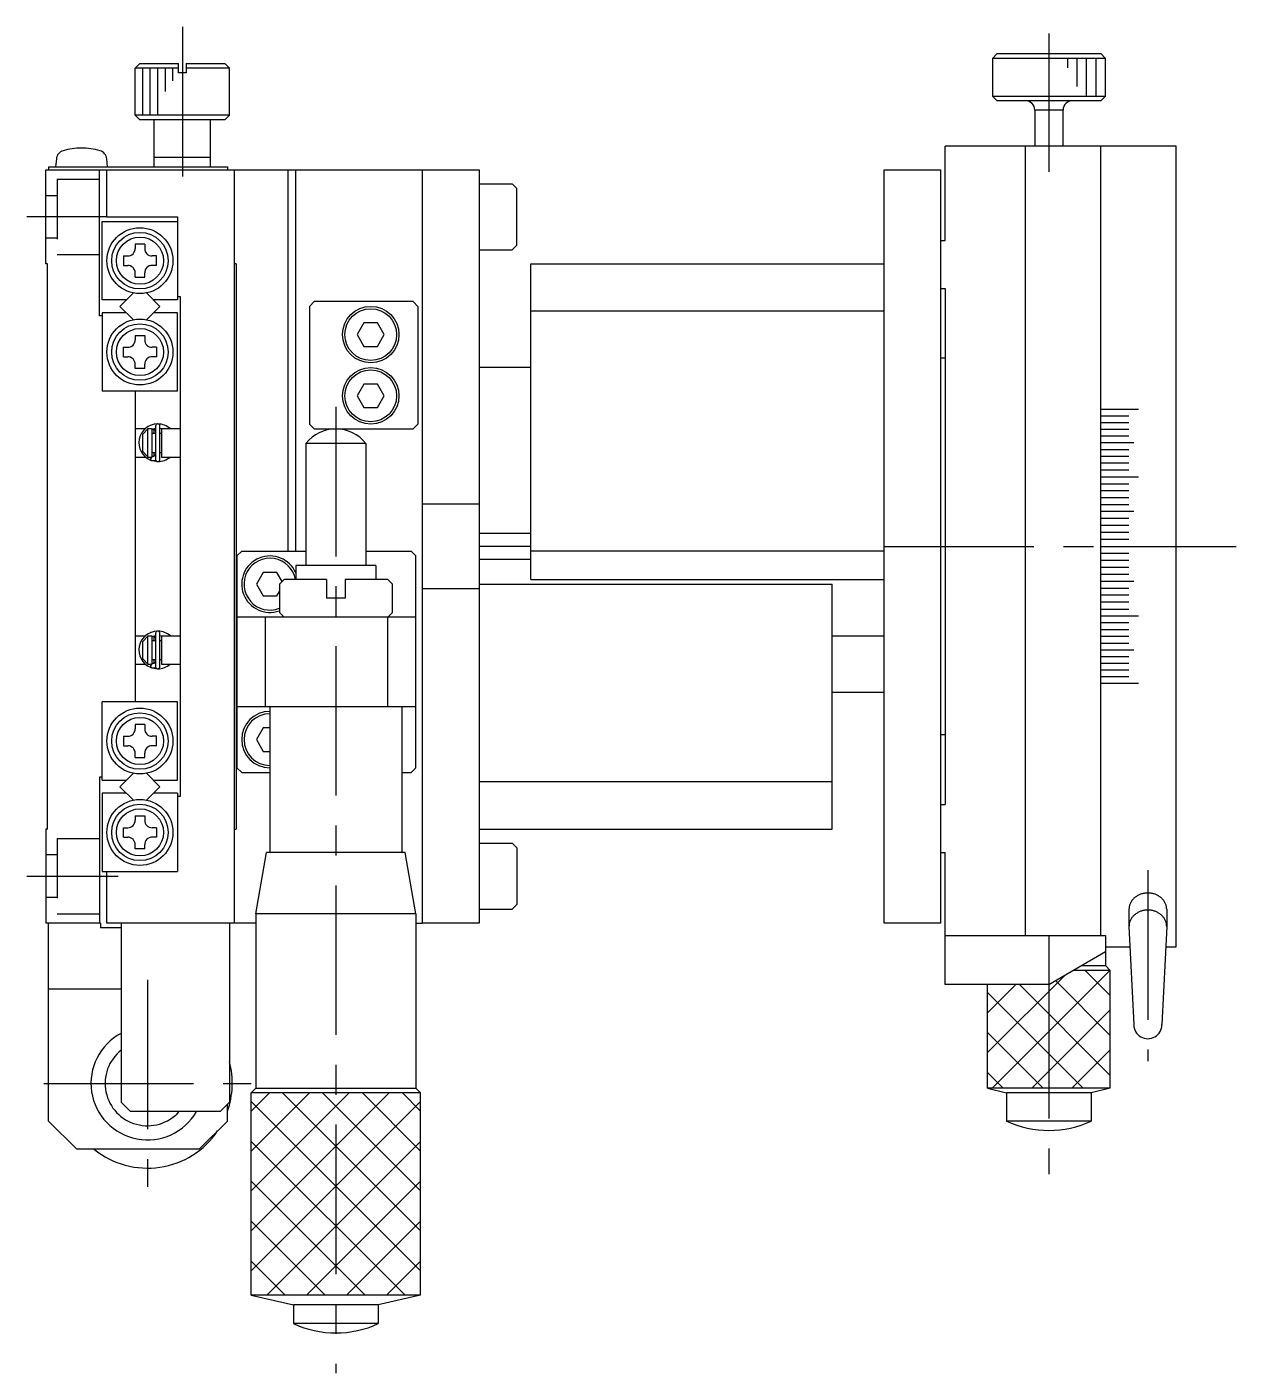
# Model space of a CAD drawing. Extents: x -2 to 455, y -8 to 403.
# Drawn here: x -2 to 126.4, y 130.1 to 273.1 of the extents above; entities that cross this region are included whole.
import ezdxf

# ---------------------------------------------------------------- set-up
doc = ezdxf.new("R2010")
doc.units = 0
doc.header["$LTSCALE"] = 0.5
doc.linetypes.add('CENTER', pattern=[50.8, 31.75, -6.35, 6.35, -6.35])
doc.linetypes.add('DASHED', pattern=[19.05, 12.7, -6.35])
for name, color, linetype in [('MSM_CENTER', 1, 'CENTER'), ('MSM_CONTINUOUS', 7, 'CONTINUOUS'), ('MSM_DASHED', 4, 'DASHED'), ('MSM_NARROW', 5, 'CONTINUOUS')]:
    doc.layers.add(name, color=color, linetype=linetype)

msp = doc.modelspace()

# ---------------------------------------------------------------- linework, layer by layer
at = {"layer": 'MSM_CENTER'}
for p, q in [((14.499997, 273.071054), (14.499997, 255.8088)), ((106.500006, 272.379941), (106.500006, 257.686667)), ((6.499997, 252.903055), (-2, 252.903054)), ((30.800001, 232.726498), (30.800001, 130.144854)), ((89.014209, 217.903055), (126.368475, 217.903055)), ((116.999995, 183.532595), (116.999995, 163.257078)), ((-2, 182.903054), (7.7, 182.903054)), ((106.500005, 173.043407), (106.500005, 151.278048)), ((10.799998, 171.903053), (10.799998, 149.903053)), ((-0.200002, 160.903053), (21.799998, 160.903053))]:
    msp.add_line(p, q, dxfattribs=at)
at = {"layer": 'MSM_CONTINUOUS'}
for p, q in [((101.000006, 270.233052), (100.500006, 269.733052)), ((101.000006, 270.233052), (112.000006, 270.233052)), ((112.500006, 269.733052), (112.000006, 270.233052)), ((9.5, 268.703053), (10, 269.203052)), ((9.5, 263.703053), (9.5, 268.703053)), ((14.100008, 268.703049), (9.500004, 268.703049)), ((10.000004, 269.203052), (14.100005, 269.203052)), ((14.100005, 268.203053), (14.100005, 269.203049)), ((14.900005, 269.203049), (14.900005, 268.203053)), ((14.900008, 269.203052), (19, 269.203052)), ((19.500003, 268.703049), (14.900008, 268.703049)), ((19, 269.203052), (19.5, 268.703053)), ((19.5, 263.703053), (19.5, 268.703053)), ((112.500006, 269.733052), (100.500006, 269.733052)), ((100.500006, 269.733052), (100.500006, 265.733052)), ((112.500006, 265.733052), (112.500006, 269.733052)), ((14.900005, 268.203053), (14.100005, 268.203053)), ((100.500006, 265.733052), (112.500006, 265.733052)), ((100.500006, 265.733052), (101.000006, 265.233052)), ((112.000006, 265.233052), (101.000006, 265.233052)), ((112.000006, 265.233052), (112.500006, 265.733052)), ((19.5, 263.703053), (9.5, 263.703053)), ((10, 263.203053), (9.5, 263.703053)), ((19, 263.203053), (10, 263.203053)), ((11.499997, 258.203056), (11.499997, 263.203053)), ((17.5, 258.203056), (17.5, 263.203053)), ((19.5, 263.703053), (19, 263.203053)), ((108.000011, 264.233052), (105.000001, 264.233052)), ((105.000006, 264.233052), (105.000006, 260.403052)), ((108.000006, 260.403052), (108.000006, 264.233052)), ((119.999998, 260.403052), (95.499999, 260.403052)), ((95.499999, 250.403055), (95.499999, 260.403052)), ((104.000002, 176.596284), (103.999993, 260.403052)), ((111.999998, 176.596284), (111.999998, 260.403052)), ((119.999998, 175.403054), (119.999998, 260.403058)), ((1.124125, 259.050305), (1.05, 258.203056)), ((6.55, 258.203056), (6.475875, 259.050305)), ((17.5, 259.203056), (11.499997, 259.203056)), ((-0.000002, 257.903056), (46.000005, 257.903056)), ((0, 247.903054), (0, 257.903054)), ((0.3, 258.203056), (0.3, 257.903056)), ((0.3, 258.203056), (19.3, 258.203056)), ((5.7, 242.403054), (5.7, 257.903054)), ((6.499997, 252.903056), (6.499997, 257.903056)), ((19.3, 258.203056), (19.3, 257.903056)), ((20, 257.903056), (20, 177.903054)), ((25.7, 257.903056), (25.7, 217.403053)), ((26.5, 257.903056), (26.5, 217.403053)), ((40.000002, 177.903054), (40.000002, 257.903056)), ((46.000005, 257.90305), (46.000005, 177.903061)), ((89.000006, 257.903056), (94.999999, 257.903056)), ((89.000006, 177.903061), (89.000006, 257.903056)), ((94.999999, 257.903056), (94.999999, 177.903061)), ((46.000002, 256.403056), (49.500002, 256.403056)), ((50.000002, 255.903056), (49.500002, 256.403056)), ((50.000002, 249.903057), (50.000002, 255.903056)), ((6, 244.103054), (6, 252.403054)), ((6, 252.403054), (14, 252.403054)), ((6.499997, 252.903055), (14, 252.903056)), ((14, 252.903056), (14, 244.103054)), ((94.999999, 250.403055), (95.499999, 250.403055)), ((8.25, 248.753054), (8.25, 247.753053)), ((8.25, 248.753054), (8.7, 248.753054)), ((10.5, 250.003053), (9.499999, 250.003053)), ((9.499999, 250.003053), (9.499999, 249.553054)), ((10.5, 250.003053), (10.5, 249.553054)), ((11.749999, 248.753054), (11.3, 248.753054)), ((11.749999, 247.753053), (11.749999, 248.753054)), ((46.000002, 249.403057), (49.500002, 249.403057)), ((50.000002, 249.903057), (49.500002, 249.403057)), ((0.2, 247.903054), (0, 247.903054)), ((0.2, 187.903054), (0.2, 247.903054)), ((8.25, 247.753053), (8.7, 247.753053)), ((11.749999, 247.753053), (11.3, 247.753053)), ((20.2, 247.903056), (20, 247.903056)), ((20.2, 247.903056), (20.2, 187.903054)), ((51.500002, 247.903057), (89.000006, 247.903057)), ((51.500002, 214.403055), (51.500002, 247.903053)), ((9.499999, 246.503054), (9.499999, 246.953054)), ((9.499999, 246.503054), (10.5, 246.503054)), ((10.5, 246.503054), (10.5, 246.953054)), ((7.87868, 243.403054), (9.299498, 244.823872)), ((10.700501, 244.823871), (12.12132, 243.403054)), ((94.999999, 245.289192), (95.499999, 245.289192)), ((95.499999, 245.289192), (95.499999, 190.516917)), ((8.57868, 244.103054), (6, 244.103054)), ((9.299498, 241.982236), (7.87868, 243.403054)), ((12.12132, 243.403054), (10.700501, 241.982236)), ((14, 244.103054), (11.42132, 244.103054)), ((14.299998, 244.403054), (14, 244.403054)), ((14.299998, 191.403054), (14.299998, 244.403054)), ((28.500002, 243.903055), (28.000002, 243.403055)), ((28.000002, 243.403055), (28.000002, 230.903055)), ((39.000002, 243.903055), (28.500002, 243.903055)), ((39.500003, 243.403055), (39.000002, 243.903055)), ((39.500003, 243.403055), (39.500003, 230.903055)), ((6, 242.403054), (5.7, 242.403054)), ((8.57868, 242.703054), (6, 242.703054)), ((6, 242.703054), (6, 234.403054)), ((14, 242.703054), (11.42132, 242.703054)), ((14, 234.403054), (14, 242.703054)), ((33.778314, 241.653054), (33.056625, 240.403054)), ((35.22169, 241.653054), (33.778314, 241.653054)), ((35.943378, 240.403054), (35.22169, 241.653054)), ((89.000006, 242.903057), (51.500002, 242.903057)), ((9.499999, 240.303054), (10.5, 240.303054)), ((9.499999, 240.303054), (9.499999, 239.853054)), ((10.5, 240.303054), (10.5, 239.853054)), ((33.056625, 240.403054), (33.778314, 239.153054)), ((35.22169, 239.153054), (35.943378, 240.403054)), ((8.25, 238.053054), (8.25, 239.053055)), ((8.25, 239.053055), (8.7, 239.053055)), ((11.749999, 239.053055), (11.3, 239.053055)), ((11.749999, 239.053055), (11.749999, 238.053054)), ((33.778314, 239.153054), (35.22169, 239.153054)), ((8.25, 238.053054), (8.7, 238.053054)), ((11.749999, 238.053054), (11.3, 238.053054)), ((95.499999, 237.903055), (94.999999, 237.903055)), ((9.499999, 236.803055), (9.499999, 237.253054)), ((10.5, 236.803055), (9.499999, 236.803055)), ((10.5, 236.803055), (10.5, 237.253054)), ((51.500002, 236.903054), (46.000005, 236.903054)), ((14, 234.403054), (6, 234.403054)), ((9.5, 234.403054), (9.5, 201.403054)), ((33.778314, 235.153054), (33.056625, 233.903054)), ((35.22169, 235.153054), (33.778314, 235.153054)), ((35.943378, 233.903054), (35.22169, 235.153054)), ((33.056625, 233.903054), (33.778314, 232.653054)), ((35.22169, 232.653054), (35.943378, 233.903054)), ((33.778314, 232.653054), (35.22169, 232.653054)), ((115.999998, 232.438901), (111.999998, 232.438901)), ((114.999998, 231.739691), (111.999998, 231.739691)), ((10.549577, 230.403054), (9.499998, 230.403054)), ((10.299998, 229.819569), (10.799998, 230.348738)), ((11.299998, 230.403054), (10.799998, 230.403054)), ((10.799998, 230.403054), (10.799998, 227.403054)), ((11.112789, 230.762113), (11.082714, 230.749144)), ((11.106343, 230.75842), (11.103631, 230.758226)), ((11.166016, 230.782796), (11.112489, 230.762708)), ((11.29985, 230.353638), (11.664109, 230.453901)), ((11.299994, 230.353019), (11.300426, 230.353175)), ((11.299998, 227.403054), (11.299998, 230.403054)), ((11.300426, 230.353175), (11.313362, 230.357475)), ((11.313362, 230.357475), (11.326501, 230.361117)), ((11.326501, 230.361117), (11.339812, 230.364091)), ((11.339812, 230.364091), (11.35326, 230.366388)), ((11.35326, 230.366388), (11.36681, 230.368001)), ((11.36681, 230.368001), (11.380426, 230.368927)), ((11.380426, 230.368927), (11.394075, 230.369161)), ((11.394075, 230.369161), (11.407719, 230.368703)), ((11.407719, 230.368703), (11.421323, 230.367554)), ((11.421323, 230.367554), (11.434853, 230.365718)), ((11.434853, 230.365718), (11.448271, 230.363198)), ((11.448271, 230.363198), (11.461545, 230.360004)), ((11.461545, 230.360004), (11.474639, 230.356142)), ((11.474639, 230.356142), (11.48752, 230.351624)), ((11.48752, 230.351624), (11.500154, 230.346464)), ((11.499998, 229.903054), (11.499998, 230.346891)), ((11.500154, 230.346464), (11.51251, 230.340674)), ((11.51251, 230.340674), (11.524557, 230.334272)), ((11.524557, 230.334272), (11.536264, 230.327274)), ((11.536264, 230.327274), (11.547602, 230.319701)), ((11.547602, 230.319701), (11.558544, 230.311571)), ((11.558544, 230.311571), (11.569064, 230.302908)), ((11.569064, 230.302908), (11.579134, 230.293734)), ((11.579134, 230.293734), (11.588733, 230.284073)), ((11.588733, 230.284073), (11.597837, 230.27395)), ((11.597837, 230.27395), (11.606425, 230.263391)), ((11.606425, 230.263391), (11.614478, 230.252424)), ((11.614478, 230.252424), (11.621976, 230.241076)), ((11.621976, 230.241076), (11.628904, 230.229376)), ((11.628904, 230.229376), (11.635245, 230.217352)), ((11.635245, 230.217352), (11.640985, 230.205034)), ((11.640985, 230.205034), (11.646113, 230.192453)), ((11.646113, 230.192453), (11.650616, 230.179639)), ((11.650616, 230.179639), (11.654485, 230.166623)), ((11.654485, 230.166623), (11.657712, 230.153435)), ((11.657712, 230.153435), (11.66029, 230.140109)), ((11.66029, 230.140109), (11.662213, 230.126675)), ((11.662213, 230.126675), (11.663478, 230.113165)), ((11.663478, 230.113165), (11.664082, 230.099612)), ((11.664138, 230.694663), (11.664138, 227.144663)), ((12.114138, 227.144663), (12.114138, 230.694663)), ((12.114188, 230.453579), (12.339211, 230.403421)), ((12.299998, 230.403054), (12.299998, 227.403054)), ((14.299998, 230.403054), (12.299998, 230.403054)), ((28.000002, 230.903055), (28.500002, 230.403055)), ((28.500002, 230.403055), (39.000002, 230.403055)), ((39.000002, 230.403055), (39.500003, 230.903055)), ((114.999998, 231.036267), (111.999998, 231.036267)), ((114.999998, 230.328843), (111.999998, 230.328843)), ((10.299998, 227.986539), (10.299998, 229.819569)), ((11.664138, 229.903054), (11.299998, 229.903054)), ((11.664082, 230.099612), (11.664138, 230.094106)), ((12.299998, 229.903054), (12.114138, 229.903054)), ((33.975001, 228.836031), (27.625001, 228.836031)), ((27.625002, 228.836031), (27.625002, 215.903054)), ((33.975001, 228.836031), (33.975001, 215.903054)), ((114.999998, 229.617633), (111.999998, 229.617633)), ((115.499998, 228.902856), (111.999998, 228.902856)), ((9.499998, 227.403054), (10.58733, 227.403054)), ((10.799998, 227.457371), (10.299998, 227.986539)), ((10.799998, 227.403054), (11.299998, 227.403054)), ((11.103488, 227.081096), (11.182723, 227.326974)), ((11.165077, 227.258531), (11.15845, 227.241835)), ((11.171936, 227.275396), (11.165077, 227.258531)), ((11.17898, 227.292317), (11.171936, 227.275396)), ((11.186163, 227.309183), (11.17898, 227.292317)), ((11.182723, 227.326974), (11.218608, 227.403084)), ((11.193437, 227.325882), (11.186163, 227.309183)), ((11.200753, 227.342302), (11.193437, 227.325882)), ((11.208063, 227.358334), (11.200753, 227.342302)), ((11.215319, 227.373871), (11.208063, 227.358334)), ((11.222472, 227.388811), (11.215319, 227.373871)), ((11.229474, 227.403054), (11.222472, 227.388811)), ((11.285958, 227.491123), (11.264123, 227.500536)), ((11.306949, 227.483891), (11.29997, 227.486315)), ((11.299998, 227.903054), (11.664138, 227.903054)), ((11.320011, 227.479918), (11.306949, 227.483891)), ((11.333258, 227.476611), (11.320011, 227.479918)), ((11.346655, 227.473978), (11.333258, 227.476611)), ((11.360168, 227.472028), (11.346655, 227.473978)), ((11.373761, 227.470765), (11.360168, 227.472028)), ((11.3874, 227.470193), (11.373761, 227.470765)), ((11.401048, 227.470312), (11.3874, 227.470193)), ((11.41467, 227.471123), (11.401048, 227.470312)), ((11.42823, 227.472622), (11.41467, 227.471123)), ((11.441694, 227.474804), (11.42823, 227.472622)), ((11.455026, 227.477664), (11.441694, 227.474804)), ((11.468193, 227.481193), (11.455026, 227.477664)), ((11.481161, 227.48538), (11.468193, 227.481193)), ((11.493898, 227.490213), (11.481161, 227.48538)), ((11.50637, 227.495679), (11.493898, 227.490213)), ((11.499998, 227.492433), (11.499998, 227.903054)), ((11.518548, 227.501763), (11.50637, 227.495679)), ((11.530401, 227.508447), (11.518548, 227.501763)), ((11.541901, 227.515714), (11.530401, 227.508447)), ((11.55302, 227.523543), (11.541901, 227.515714)), ((11.56373, 227.531915), (11.55302, 227.523543)), ((11.574007, 227.540807), (11.56373, 227.531915)), ((11.583827, 227.550195), (11.574007, 227.540807)), ((11.593166, 227.560056), (11.583827, 227.550195)), ((11.602004, 227.570365), (11.593166, 227.560056)), ((11.610319, 227.581095), (11.602004, 227.570365)), ((11.618093, 227.59222), (11.610319, 227.581095)), ((11.625308, 227.603712), (11.618093, 227.59222)), ((11.631948, 227.615544), (11.625308, 227.603712)), ((11.637998, 227.627686), (11.631948, 227.615544)), ((11.643445, 227.640108), (11.637998, 227.627686)), ((11.648277, 227.652782), (11.643445, 227.640108)), ((11.652482, 227.665676), (11.648277, 227.652782)), ((11.656052, 227.67876), (11.652482, 227.665676)), ((11.658978, 227.692003), (11.656052, 227.67876)), ((11.661254, 227.705374), (11.658978, 227.692003)), ((11.662875, 227.71884), (11.661254, 227.705374)), ((11.663837, 227.732371), (11.662875, 227.71884)), ((11.664138, 227.745219), (11.663837, 227.732371)), ((12.114138, 227.903054), (12.299998, 227.903054)), ((12.299998, 227.403054), (14.299998, 227.403054)), ((114.999998, 228.184727), (111.999998, 228.184727)), ((114.999998, 227.463467), (111.999999, 227.463467)), ((11.070534, 227.095596), (11.11094, 227.078001)), ((11.11064, 227.091833), (11.110113, 227.08608)), ((11.110113, 227.08608), (11.110182, 227.081643)), ((11.110182, 227.081643), (11.110966, 227.078275)), ((11.11176, 227.098863), (11.11064, 227.091833)), ((11.110876, 227.077843), (11.156339, 227.059501)), ((11.110966, 227.078275), (11.112489, 227.076617)), ((11.113466, 227.107123), (11.11176, 227.098863)), ((11.112489, 227.076617), (11.144134, 227.064157)), ((11.115746, 227.116559), (11.113466, 227.107123)), ((11.118585, 227.127109), (11.115746, 227.116559)), ((11.121965, 227.138701), (11.118585, 227.127109)), ((11.125862, 227.151259), (11.121965, 227.138701)), ((11.130251, 227.164699), (11.125862, 227.151259)), ((11.135103, 227.178932), (11.130251, 227.164699)), ((11.140385, 227.193863), (11.135103, 227.178932)), ((11.146062, 227.209394), (11.140385, 227.193863)), ((11.144134, 227.064157), (11.178132, 227.052642)), ((11.152097, 227.22542), (11.146062, 227.209394)), ((11.15845, 227.241835), (11.152097, 227.22542)), ((11.156339, 227.059501), (11.86329, 226.92071)), ((11.178132, 227.052642), (11.212657, 227.042838)), ((11.212657, 227.042838), (11.247621, 227.034767)), ((11.247621, 227.034767), (11.28294, 227.028451)), ((11.28294, 227.028451), (11.318526, 227.023905)), ((11.318526, 227.023905), (11.354291, 227.021138)), ((11.354291, 227.021138), (11.390149, 227.020158)), ((11.390149, 227.020158), (11.42601, 227.020966)), ((11.42601, 227.020966), (11.461786, 227.023562)), ((11.461786, 227.023562), (11.497391, 227.027938)), ((11.497391, 227.027938), (11.532736, 227.034083)), ((11.532736, 227.034083), (11.567734, 227.041983)), ((11.567734, 227.041983), (11.602301, 227.051619)), ((11.602301, 227.051619), (11.63635, 227.062967)), ((11.63635, 227.062967), (11.669798, 227.075999)), ((11.669798, 227.075999), (11.674339, 227.077918)), ((114.999998, 226.739294), (111.999999, 226.739294)), ((114.999998, 226.01243), (111.999999, 226.01243)), ((115.999998, 225.283095), (111.999999, 225.283095)), ((111.999999, 224.551513), (114.999998, 224.551513)), ((114.999998, 223.817905), (111.999999, 223.817905)), ((114.999998, 223.082496), (111.999999, 223.082496)), ((46.000005, 222.403055), (40.000002, 222.403055)), ((114.999998, 222.345509), (111.999999, 222.345509)), ((115.499998, 221.607169), (111.999999, 221.607169)), ((114.999998, 220.8677), (111.999999, 220.8677)), ((114.999998, 220.127329), (111.999999, 220.127329)), ((51.500002, 219.274377), (46.000005, 219.274377)), ((114.999998, 219.38628), (111.999999, 219.38628)), ((20.8, 217.403053), (20.3, 216.903054)), ((20.8, 217.403053), (27.625002, 217.403053)), ((33.975001, 217.403053), (38.800001, 217.403053)), ((39.3, 216.903054), (38.800001, 217.403053)), ((51.500002, 217.903055), (46.000005, 217.903055)), ((89.000006, 217.403055), (51.500002, 217.403055)), ((114.999998, 218.644779), (111.999999, 218.644779)), ((111.999999, 217.903055), (115.999995, 217.903055)), ((20.3, 216.903054), (20.3, 194.403053)), ((26.550002, 215.903054), (26.550002, 214.403054)), ((35.050001, 215.903054), (26.550002, 215.903054)), ((35.050001, 215.903054), (35.050001, 214.403054)), ((39.3, 194.403053), (39.3, 216.903054)), ((51.500002, 216.531736), (46.000005, 216.531736)), ((114.999998, 217.161331), (111.999999, 217.161331)), ((114.999998, 216.41983), (111.999999, 216.41983)), ((23.078312, 215.153054), (22.356623, 213.903054)), ((24.521688, 215.153054), (23.078312, 215.153054)), ((25.081089, 214.184142), (24.521688, 215.153054)), ((25.300001, 214.403054), (24.800001, 213.903054)), ((29.800001, 214.403054), (25.300001, 214.403054)), ((29.800001, 214.403054), (29.800001, 212.403054)), ((31.800001, 214.403054), (31.800001, 212.403054)), ((36.300001, 214.403054), (31.800001, 214.403054)), ((36.300001, 214.403054), (36.800001, 213.903054)), ((51.500002, 214.403055), (89.000006, 214.403055)), ((114.999998, 215.678781), (111.999999, 215.678781)), ((114.999998, 214.938409), (111.999999, 214.938409)), ((22.356623, 213.903054), (23.078312, 212.653054)), ((24.521688, 212.653054), (24.800001, 213.135106)), ((24.800001, 213.903054), (24.800001, 210.903054)), ((36.800001, 210.903054), (36.800001, 213.903054)), ((46.000005, 213.403055), (40.000002, 213.403055)), ((46.000005, 213.903055), (83.5, 213.903055)), ((83.5, 187.90306), (83.5, 213.903055)), ((115.499998, 214.198941), (111.999999, 214.198941)), ((114.999998, 213.4606), (111.999999, 213.4606)), ((23.078312, 212.653054), (24.521688, 212.653054)), ((31.800001, 212.403054), (29.800001, 212.403054)), ((114.999998, 212.723613), (111.999999, 212.723613)), ((114.999998, 211.988204), (111.999999, 211.988204)), ((39.3, 210.403054), (20.3, 210.403054)), ((23.3, 210.403054), (23.3, 200.903053)), ((25.300001, 210.403054), (24.800001, 210.903054)), ((36.3, 200.903053), (36.3, 210.403054)), ((36.800001, 210.903054), (36.300001, 210.403054)), ((111.999999, 211.254596), (114.999998, 211.254596)), ((115.999998, 210.523014), (111.999999, 210.523014)), ((11.112789, 208.762113), (11.082714, 208.749144)), ((11.106343, 208.75842), (11.103631, 208.758226)), ((11.166016, 208.782796), (11.112489, 208.762708)), ((11.664138, 208.694663), (11.664138, 205.144663)), ((12.114138, 205.144663), (12.114138, 208.694663)), ((114.999998, 209.79368), (111.999999, 209.79368)), ((114.999998, 209.066815), (111.999999, 209.066815)), ((10.549577, 208.403054), (9.499998, 208.403054)), ((10.299998, 207.819569), (10.799998, 208.348738)), ((10.299998, 205.986539), (10.299998, 207.819569)), ((11.299998, 208.403054), (10.799998, 208.403054)), ((10.799998, 208.403054), (10.799998, 205.403054)), ((11.29985, 208.353638), (11.664109, 208.453901)), ((11.299994, 208.353019), (11.300426, 208.353175)), ((11.299998, 205.403054), (11.299998, 208.403054)), ((11.664138, 207.903054), (11.299998, 207.903054)), ((11.300426, 208.353175), (11.313362, 208.357475)), ((11.313362, 208.357475), (11.326501, 208.361117)), ((11.326501, 208.361117), (11.339812, 208.364091)), ((11.339812, 208.364091), (11.35326, 208.366388)), ((11.35326, 208.366388), (11.36681, 208.368001)), ((11.36681, 208.368001), (11.380426, 208.368927)), ((11.380426, 208.368927), (11.394075, 208.369161)), ((11.394075, 208.369161), (11.407719, 208.368703)), ((11.407719, 208.368703), (11.421323, 208.367554)), ((11.421323, 208.367554), (11.434853, 208.365718)), ((11.434853, 208.365718), (11.448271, 208.363198)), ((11.448271, 208.363198), (11.461545, 208.360004)), ((11.461545, 208.360004), (11.474639, 208.356142)), ((11.474639, 208.356142), (11.48752, 208.351624)), ((11.48752, 208.351624), (11.500154, 208.346464)), ((11.499998, 207.903054), (11.499998, 208.346891)), ((11.500154, 208.346464), (11.51251, 208.340674)), ((11.51251, 208.340674), (11.524557, 208.334272)), ((11.524557, 208.334272), (11.536264, 208.327274)), ((11.536264, 208.327274), (11.547602, 208.319701)), ((11.547602, 208.319701), (11.558544, 208.311571)), ((11.558544, 208.311571), (11.569064, 208.302908)), ((11.569064, 208.302908), (11.579134, 208.293734)), ((11.579134, 208.293734), (11.588733, 208.284073)), ((11.588733, 208.284073), (11.597837, 208.27395)), ((11.597837, 208.27395), (11.606425, 208.263391)), ((11.606425, 208.263391), (11.614478, 208.252424)), ((11.614478, 208.252424), (11.621976, 208.241076)), ((11.621976, 208.241076), (11.628904, 208.229376)), ((11.628904, 208.229376), (11.635245, 208.217352)), ((11.635245, 208.217352), (11.640985, 208.205034)), ((11.640985, 208.205034), (11.646113, 208.192453)), ((11.646113, 208.192453), (11.650616, 208.179639)), ((11.650616, 208.179639), (11.654485, 208.166623)), ((11.654485, 208.166623), (11.657712, 208.153435)), ((11.657712, 208.153435), (11.66029, 208.140109)), ((11.66029, 208.140109), (11.662213, 208.126675)), ((11.662213, 208.126675), (11.663478, 208.113165)), ((11.663478, 208.113165), (11.664082, 208.099612)), ((11.664082, 208.099612), (11.664138, 208.094106)), ((12.299998, 207.903054), (12.114138, 207.903054)), ((12.114188, 208.453579), (12.339211, 208.403421)), ((12.299998, 208.403054), (12.299998, 205.403054)), ((14.299998, 208.403054), (12.299998, 208.403054)), ((89.000006, 208.403056), (83.5, 208.403056)), ((114.999998, 207.621382), (111.999998, 207.621382)), ((114.999998, 208.342643), (111.999999, 208.342643)), ((10.799998, 205.457371), (10.299998, 205.986539)), ((11.299998, 205.903054), (11.664138, 205.903054)), ((11.499998, 205.492433), (11.499998, 205.903054)), ((12.114138, 205.903054), (12.299998, 205.903054)), ((115.499998, 206.903254), (111.999998, 206.903254)), ((114.999998, 206.188476), (111.999998, 206.188476)), ((9.499998, 205.403054), (10.58733, 205.403054)), ((10.799998, 205.403054), (11.299998, 205.403054)), ((11.070534, 205.095596), (11.11094, 205.078001)), ((11.103488, 205.081096), (11.182723, 205.326974)), ((11.11064, 205.091833), (11.110113, 205.08608)), ((11.110113, 205.08608), (11.110182, 205.081643)), ((11.110182, 205.081643), (11.110966, 205.078275)), ((11.11176, 205.098863), (11.11064, 205.091833)), ((11.110876, 205.077843), (11.156339, 205.059501)), ((11.110966, 205.078275), (11.112489, 205.076617)), ((11.113466, 205.107123), (11.11176, 205.098863)), ((11.112489, 205.076617), (11.144134, 205.064157)), ((11.115746, 205.116559), (11.113466, 205.107123)), ((11.118585, 205.127109), (11.115746, 205.116559)), ((11.121965, 205.138701), (11.118585, 205.127109)), ((11.125862, 205.151259), (11.121965, 205.138701)), ((11.130251, 205.164699), (11.125862, 205.151259)), ((11.135103, 205.178932), (11.130251, 205.164699)), ((11.140385, 205.193863), (11.135103, 205.178932)), ((11.146062, 205.209394), (11.140385, 205.193863)), ((11.144134, 205.064157), (11.178132, 205.052642)), ((11.152097, 205.22542), (11.146062, 205.209394)), ((11.15845, 205.241835), (11.152097, 205.22542)), ((11.156339, 205.059501), (11.86329, 204.92071)), ((11.165077, 205.258531), (11.15845, 205.241835)), ((11.171936, 205.275396), (11.165077, 205.258531)), ((11.17898, 205.292317), (11.171936, 205.275396)), ((11.178132, 205.052642), (11.212657, 205.042838)), ((11.186163, 205.309183), (11.17898, 205.292317)), ((11.182723, 205.326974), (11.218608, 205.403084)), ((11.193437, 205.325882), (11.186163, 205.309183)), ((11.200753, 205.342302), (11.193437, 205.325882)), ((11.208063, 205.358334), (11.200753, 205.342302)), ((11.215319, 205.373871), (11.208063, 205.358334)), ((11.212657, 205.042838), (11.247621, 205.034767)), ((11.222472, 205.388811), (11.215319, 205.373871)), ((11.229474, 205.403054), (11.222472, 205.388811)), ((11.247621, 205.034767), (11.28294, 205.028451)), ((11.285958, 205.491123), (11.264123, 205.500536)), ((11.28294, 205.028451), (11.318526, 205.023905)), ((11.306949, 205.483891), (11.29997, 205.486315)), ((11.320011, 205.479918), (11.306949, 205.483891)), ((11.318526, 205.023905), (11.354291, 205.021138)), ((11.333258, 205.476611), (11.320011, 205.479918)), ((11.346655, 205.473978), (11.333258, 205.476611)), ((11.360168, 205.472028), (11.346655, 205.473978)), ((11.354291, 205.021138), (11.390149, 205.020158)), ((11.373761, 205.470765), (11.360168, 205.472028)), ((11.3874, 205.470193), (11.373761, 205.470765)), ((11.401048, 205.470312), (11.3874, 205.470193)), ((11.390149, 205.020158), (11.42601, 205.020966)), ((11.41467, 205.471123), (11.401048, 205.470312)), ((11.42823, 205.472622), (11.41467, 205.471123)), ((11.42601, 205.020966), (11.461786, 205.023562)), ((11.441694, 205.474804), (11.42823, 205.472622)), ((11.455026, 205.477664), (11.441694, 205.474804)), ((11.468193, 205.481193), (11.455026, 205.477664)), ((11.461786, 205.023562), (11.497391, 205.027938)), ((11.481161, 205.48538), (11.468193, 205.481193)), ((11.493898, 205.490213), (11.481161, 205.48538)), ((11.50637, 205.495679), (11.493898, 205.490213)), ((11.497391, 205.027938), (11.532736, 205.034083)), ((11.518548, 205.501763), (11.50637, 205.495679)), ((11.530401, 205.508447), (11.518548, 205.501763)), ((11.541901, 205.515714), (11.530401, 205.508447)), ((11.532736, 205.034083), (11.567734, 205.041983)), ((11.55302, 205.523543), (11.541901, 205.515714)), ((11.56373, 205.531915), (11.55302, 205.523543)), ((11.574007, 205.540807), (11.56373, 205.531915)), ((11.567734, 205.041983), (11.602301, 205.051619)), ((11.583827, 205.550195), (11.574007, 205.540807)), ((11.593166, 205.560056), (11.583827, 205.550195)), ((11.602004, 205.570365), (11.593166, 205.560056)), ((11.610319, 205.581095), (11.602004, 205.570365)), ((11.602301, 205.051619), (11.63635, 205.062967)), ((11.618093, 205.59222), (11.610319, 205.581095)), ((11.625308, 205.603712), (11.618093, 205.59222)), ((11.631948, 205.615544), (11.625308, 205.603712)), ((11.637998, 205.627686), (11.631948, 205.615544)), ((11.63635, 205.062967), (11.669798, 205.075999)), ((11.643445, 205.640108), (11.637998, 205.627686)), ((11.648277, 205.652782), (11.643445, 205.640108)), ((11.652482, 205.665676), (11.648277, 205.652782)), ((11.656052, 205.67876), (11.652482, 205.665676)), ((11.658978, 205.692003), (11.656052, 205.67876)), ((11.661254, 205.705374), (11.658978, 205.692003)), ((11.662875, 205.71884), (11.661254, 205.705374)), ((11.663837, 205.732371), (11.662875, 205.71884)), ((11.664138, 205.745219), (11.663837, 205.732371)), ((11.669798, 205.075999), (11.674339, 205.077918)), ((12.299998, 205.403054), (14.299998, 205.403054)), ((114.999998, 205.477266), (111.999998, 205.477266)), ((114.999998, 204.769842), (111.999998, 204.769842)), ((114.999998, 204.066418), (111.999998, 204.066418)), ((115.999998, 203.367209), (111.999998, 203.367209)), ((89.000006, 202.403056), (83.5, 202.403056)), ((6, 193.103054), (6, 201.403054)), ((14, 201.403054), (6, 201.403054)), ((14, 193.103054), (14, 201.403054)), ((20.3, 200.903053), (39.3, 200.903053)), ((23.8, 200.903053), (23.800002, 185.403054)), ((37.800001, 200.903053), (37.800001, 185.403054)), ((10.5, 199.003053), (9.499999, 199.003053)), ((9.499999, 199.003053), (9.499999, 198.553054)), ((10.5, 199.003053), (10.5, 198.553054)), ((8.25, 197.753054), (8.25, 196.753053)), ((8.25, 197.753054), (8.7, 197.753054)), ((11.749999, 197.753054), (11.3, 197.753054)), ((11.749999, 196.753053), (11.749999, 197.753054)), ((23.078312, 198.653054), (22.356623, 197.403054)), ((22.356623, 197.403054), (23.078312, 196.153054)), ((23.8, 198.653054), (23.078312, 198.653054)), ((95.499999, 197.903061), (94.999999, 197.903061)), ((8.25, 196.753053), (8.7, 196.753053)), ((9.499999, 195.503054), (9.499999, 195.953054)), ((10.5, 195.503054), (10.5, 195.953054)), ((11.749999, 196.753053), (11.3, 196.753053)), ((23.078312, 196.153054), (23.8, 196.153054)), ((9.499999, 195.503054), (10.5, 195.503054)), ((20.3, 194.403053), (20.8, 193.903054)), ((38.800001, 193.903054), (39.3, 194.403053)), ((6, 193.403054), (5.7, 193.403054)), ((5.7, 193.403054), (5.7, 177.903054)), ((6, 193.103054), (8.57868, 193.103054)), ((9.299498, 193.823872), (7.87868, 192.403054)), ((12.12132, 192.403054), (10.700501, 193.823871)), ((11.42132, 193.103054), (14, 193.103054)), ((20.8, 193.903054), (23.800002, 193.903054)), ((37.800001, 193.903054), (38.800001, 193.903054)), ((8.57868, 191.703054), (6, 191.703054)), ((6, 191.703054), (6, 183.403054)), ((7.87868, 192.403054), (9.299498, 190.982236)), ((10.700501, 190.982236), (12.12132, 192.403054)), ((14, 191.703054), (11.42132, 191.703054)), ((14, 191.703054), (14, 183.403054)), ((83.5, 192.90306), (46.000005, 192.90306)), ((14, 191.403054), (14.299998, 191.403054)), ((94.999999, 190.516923), (95.499999, 190.516923)), ((9.499999, 189.303054), (10.5, 189.303054)), ((9.499999, 189.303054), (9.499999, 188.853054)), ((10.5, 189.303054), (10.5, 188.853054)), ((0, 187.903054), (0, 177.903054)), ((0.2, 187.903054), (0, 187.903054)), ((8.25, 187.053054), (8.25, 188.053055)), ((8.25, 188.053055), (8.7, 188.053055)), ((11.749999, 188.053055), (11.3, 188.053055)), ((11.749999, 188.053055), (11.749999, 187.053054)), ((20, 187.903054), (20.2, 187.903054)), ((46.000005, 187.90306), (83.5, 187.90306)), ((8.25, 187.053054), (8.7, 187.053054)), ((9.499999, 185.803055), (9.499999, 186.253054)), ((10.5, 185.803055), (10.5, 186.253054)), ((11.749999, 187.053054), (11.3, 187.053054)), ((46.000002, 186.403058), (49.500002, 186.403058)), ((50.000002, 185.903058), (49.500002, 186.403058)), ((50.000002, 185.903058), (50.000002, 179.903059)), ((10.5, 185.803055), (9.499999, 185.803055)), ((22.300002, 178.903055), (23.446127, 185.403054)), ((38.153876, 185.403054), (23.446127, 185.403054)), ((39.300001, 178.903055), (38.153876, 185.403054)), ((94.999999, 185.403061), (95.499999, 185.403061)), ((95.499996, 171.40307), (95.499999, 185.403061)), ((6, 183.403054), (14, 183.403054)), ((6.500001, 177.903054), (6.500001, 183.403054)), ((115.187383, 180.116985), (115.152239, 180.047816)), ((115.225977, 180.184761), (115.187383, 180.116985)), ((115.267947, 180.251014), (115.225977, 180.184761)), ((115.313215, 180.315619), (115.267947, 180.251014)), ((115.361694, 180.378453), (115.313215, 180.315619)), ((115.413291, 180.439395), (115.361694, 180.378453)), ((115.467909, 180.49833), (115.413291, 180.439395)), ((115.525443, 180.555146), (115.467909, 180.49833)), ((115.585785, 180.609734), (115.525443, 180.555146)), ((115.648818, 180.661991), (115.585785, 180.609734)), ((115.714423, 180.711817), (115.648818, 180.661991)), ((115.782475, 180.759118), (115.714423, 180.711817)), ((115.852845, 180.803802), (115.782475, 180.759118)), ((115.925399, 180.845786), (115.852845, 180.803802)), ((115.999998, 180.88499), (115.925399, 180.845786)), ((116.076501, 180.921337), (115.999998, 180.88499)), ((116.154762, 180.954761), (116.076501, 180.921337)), ((116.234631, 180.985196), (116.154762, 180.954761)), ((116.315958, 181.012585), (116.234631, 180.985196)), ((116.398587, 181.036876), (116.315958, 181.012585)), ((116.48236, 181.058022), (116.398587, 181.036876)), ((116.567119, 181.075984), (116.48236, 181.058022)), ((116.652702, 181.090727), (116.567119, 181.075984)), ((116.738946, 181.102223), (116.652702, 181.090727)), ((116.825687, 181.11045), (116.738946, 181.102223)), ((116.912759, 181.115392), (116.825687, 181.11045)), ((116.999998, 181.11704), (116.912759, 181.115392)), ((117.087237, 181.115392), (116.999998, 181.11704)), ((117.17431, 181.11045), (117.087237, 181.115392)), ((117.26105, 181.102223), (117.17431, 181.11045)), ((117.347294, 181.090727), (117.26105, 181.102223)), ((117.432877, 181.075984), (117.347294, 181.090727)), ((117.517636, 181.058022), (117.432877, 181.075984)), ((117.60141, 181.036876), (117.517636, 181.058022)), ((117.684038, 181.012585), (117.60141, 181.036876)), ((117.765365, 180.985196), (117.684038, 181.012585)), ((117.845235, 180.954761), (117.765365, 180.985196)), ((117.923495, 180.921337), (117.845235, 180.954761)), ((117.999998, 180.88499), (117.923495, 180.921337)), ((118.074597, 180.845786), (117.999998, 180.88499)), ((118.147151, 180.803802), (118.074597, 180.845786)), ((118.217521, 180.759118), (118.147151, 180.803802)), ((118.285573, 180.711817), (118.217521, 180.759118)), ((118.351178, 180.661991), (118.285573, 180.711817)), ((118.414212, 180.609734), (118.351178, 180.661991)), ((118.474553, 180.555146), (118.414212, 180.609734)), ((118.532087, 180.49833), (118.474553, 180.555146)), ((118.586705, 180.439395), (118.532087, 180.49833)), ((118.638302, 180.378453), (118.586705, 180.439395)), ((118.686781, 180.315619), (118.638302, 180.378453)), ((118.732049, 180.251014), (118.686781, 180.315619)), ((118.77402, 180.184761), (118.732049, 180.251014)), ((118.812614, 180.116985), (118.77402, 180.184761)), ((118.847757, 180.047816), (118.812614, 180.116985)), ((22.300002, 178.903055), (22.300002, 160.403054)), ((39.300001, 178.903055), (22.300002, 178.903055)), ((39.300001, 178.903055), (39.300001, 160.403054)), ((46.000002, 179.403059), (49.500002, 179.403059)), ((50.000002, 179.903059), (49.500002, 179.403059)), ((115.001902, 179.460539), (114.999998, 179.384988)), ((114.999998, 179.384988), (115.000011, 177.572368)), ((115.007609, 179.535947), (115.001902, 179.460539)), ((115.017108, 179.611067), (115.007609, 179.535947)), ((115.030383, 179.685756), (115.017108, 179.611067)), ((115.047406, 179.759873), (115.030383, 179.685756)), ((115.068147, 179.833276), (115.047406, 179.759873)), ((115.092564, 179.905826), (115.068147, 179.833276)), ((115.120613, 179.977385), (115.092564, 179.905826)), ((115.152239, 180.047816), (115.120613, 179.977385)), ((115.467922, 178.685709), (115.413304, 178.626774)), ((115.525456, 178.742525), (115.467922, 178.685709)), ((115.585797, 178.797113), (115.525456, 178.742525)), ((115.64883, 178.84937), (115.585797, 178.797113)), ((115.714435, 178.899197), (115.64883, 178.84937)), ((115.782488, 178.946497), (115.714435, 178.899197)), ((115.852858, 178.991182), (115.782488, 178.946497)), ((115.925411, 179.033166), (115.852858, 178.991182)), ((116.000011, 179.072369), (115.925411, 179.033166)), ((116.076513, 179.108717), (116.000011, 179.072369)), ((116.154774, 179.14214), (116.076513, 179.108717)), ((116.234644, 179.172575), (116.154774, 179.14214)), ((116.31597, 179.199964), (116.234644, 179.172575)), ((116.398599, 179.224255), (116.31597, 179.199964)), ((116.482373, 179.245401), (116.398599, 179.224255)), ((116.567131, 179.263363), (116.482373, 179.245401)), ((116.652714, 179.278106), (116.567131, 179.263363)), ((116.738958, 179.289602), (116.652714, 179.278106)), ((116.825699, 179.297829), (116.738958, 179.289602)), ((116.912772, 179.302771), (116.825699, 179.297829)), ((117.000011, 179.30442), (116.912772, 179.302771)), ((117.087249, 179.302771), (117.000011, 179.30442)), ((117.174322, 179.297829), (117.087249, 179.302771)), ((117.261063, 179.289602), (117.174322, 179.297829)), ((117.347307, 179.278106), (117.261063, 179.289602)), ((117.43289, 179.263363), (117.347307, 179.278106)), ((117.517649, 179.245401), (117.43289, 179.263363)), ((117.601422, 179.224255), (117.517649, 179.245401)), ((117.684051, 179.199964), (117.601422, 179.224255)), ((117.765377, 179.172575), (117.684051, 179.199964)), ((117.845247, 179.14214), (117.765377, 179.172575)), ((117.923508, 179.108717), (117.845247, 179.14214)), ((118.000011, 179.072369), (117.923508, 179.108717)), ((118.07461, 179.033166), (118.000011, 179.072369)), ((118.147163, 178.991182), (118.07461, 179.033166)), ((118.217533, 178.946497), (118.147163, 178.991182)), ((118.285586, 178.899197), (118.217533, 178.946497)), ((118.351191, 178.84937), (118.285586, 178.899197)), ((118.414224, 178.797113), (118.351191, 178.84937)), ((118.474565, 178.742525), (118.414224, 178.797113)), ((118.532099, 178.685709), (118.474565, 178.742525)), ((118.586717, 178.626774), (118.532099, 178.685709)), ((118.879383, 179.977385), (118.847757, 180.047816)), ((118.907432, 179.905826), (118.879383, 179.977385)), ((118.93185, 179.833276), (118.907432, 179.905826)), ((118.95259, 179.759873), (118.93185, 179.833276)), ((118.969613, 179.685756), (118.95259, 179.759873)), ((118.982888, 179.611067), (118.969613, 179.685756)), ((118.992387, 179.535947), (118.982888, 179.611067)), ((118.998094, 179.460539), (118.992387, 179.535947)), ((118.999998, 179.384988), (118.998094, 179.460539)), ((118.999992, 179.384988), (118.999979, 177.572368)), ((5.799998, 177.903054), (0, 177.903054)), ((0.299998, 156.903054), (0.299998, 177.903054)), ((5.799998, 177.903054), (5.799998, 177.403053)), ((8, 177.403053), (5.799998, 177.403053)), ((22.300002, 177.903054), (6.500001, 177.903054)), ((8, 177.903054), (8, 158.903053)), ((19.500001, 177.903054), (19.500001, 158.903053)), ((39.300001, 177.903054), (40.000002, 177.903054)), ((46.000005, 177.903061), (40.000002, 177.903061)), ((94.999999, 177.903061), (89.000006, 177.903061)), ((115.001914, 177.647919), (115.000011, 177.572368)), ((115.000011, 177.572368), (115.499998, 167.149842)), ((115.007621, 177.723326), (115.001914, 177.647919)), ((115.017121, 177.798446), (115.007621, 177.723326)), ((115.030395, 177.873135), (115.017121, 177.798446)), ((115.047419, 177.947252), (115.030395, 177.873135)), ((115.068159, 178.020656), (115.047419, 177.947252)), ((115.092577, 178.093206), (115.068159, 178.020656)), ((115.120625, 178.164764), (115.092577, 178.093206)), ((115.152252, 178.235195), (115.120625, 178.164764)), ((115.187395, 178.304364), (115.152252, 178.235195)), ((115.225989, 178.37214), (115.187395, 178.304364)), ((115.26796, 178.438394), (115.225989, 178.37214)), ((115.313228, 178.502999), (115.26796, 178.438394)), ((115.361707, 178.565832), (115.313228, 178.502999)), ((115.413304, 178.626774), (115.361707, 178.565832)), ((118.999979, 177.572368), (118.499992, 167.149842)), ((118.638315, 178.565832), (118.586717, 178.626774)), ((118.686793, 178.502999), (118.638315, 178.565832)), ((118.732061, 178.438394), (118.686793, 178.502999)), ((118.774032, 178.37214), (118.732061, 178.438394)), ((118.812626, 178.304364), (118.774032, 178.37214)), ((118.84777, 178.235195), (118.812626, 178.304364)), ((118.879396, 178.164764), (118.84777, 178.235195)), ((118.907444, 178.093206), (118.879396, 178.164764)), ((118.931862, 178.020656), (118.907444, 178.093206)), ((118.952602, 177.947252), (118.931862, 178.020656)), ((118.969626, 177.873135), (118.952602, 177.947252)), ((118.9829, 177.798446), (118.969626, 177.873135)), ((118.9924, 177.723326), (118.9829, 177.798446)), ((118.998107, 177.647919), (118.9924, 177.723326)), ((119.00001, 177.572368), (118.998107, 177.647919)), ((95.499996, 176.596284), (112.499998, 176.596284)), ((106.499999, 176.596284), (106.499999, 171.40307)), ((112.499998, 176.596284), (112.499998, 174.903069)), ((106.499999, 171.40307), (112.499998, 174.903069)), ((112.499998, 175.403054), (115.104077, 175.403054)), ((112.517642, 175.403054), (112.517642, 173.403051)), ((118.904249, 175.403054), (119.999998, 175.403054)), ((109.928538, 173.403051), (112.517642, 173.403051)), ((113.017642, 172.903051), (112.517642, 173.403051)), ((113.017642, 172.903051), (109.071395, 172.903051)), ((113.017642, 160.403051), (113.017642, 172.903051)), ((8, 170.903053), (0.299998, 170.903053)), ((106.499999, 171.40307), (95.499996, 171.40307)), ((99.982367, 160.403051), (99.982367, 171.40307)), ((22.300002, 160.403054), (21.800002, 159.903054)), ((22.300002, 160.403054), (39.300001, 160.403054)), ((39.300001, 160.403054), (39.800001, 159.903054)), ((113.017642, 160.403051), (99.982367, 160.403051)), ((99.982367, 160.403051), (102.000005, 159.903051)), ((113.017642, 160.403051), (111.000004, 159.903051)), ((9, 157.903053), (8, 158.903053)), ((19.500001, 158.903053), (18.5, 157.903053)), ((19.299997, 156.903054), (19.299997, 158.703049)), ((21.800002, 138.403054), (21.800002, 159.903054)), ((39.800001, 159.903054), (21.800002, 159.903054)), ((39.800001, 138.403054), (39.800001, 159.903054)), ((111.000004, 159.903051), (102.000005, 159.903051)), ((102.000005, 159.903051), (102.000005, 156.903052)), ((111.000004, 159.903051), (111.000004, 156.903052)), ((18.5, 157.903053), (9, 157.903053)), ((3.299998, 153.903054), (0.299998, 156.903054)), ((19.299997, 156.903054), (16.299998, 153.903054)), ((111.000004, 156.903052), (102.000007, 156.903052)), ((16.299998, 153.903054), (3.299998, 153.903054)), ((21.800002, 138.403054), (26.300002, 137.403054)), ((39.800001, 138.403054), (21.800002, 138.403054)), ((35.300001, 137.403054), (26.300002, 137.403054)), ((26.300002, 137.403054), (26.300002, 135.403054)), ((39.800001, 138.403054), (35.300001, 137.403054)), ((35.300001, 137.403054), (35.300001, 135.403054)), ((35.300001, 135.403054), (26.300002, 135.403054))]:
    msp.add_line(p, q, dxfattribs=at)
for centre, radius in [((10, 248.253054), 3.499999), ((10, 248.253054), 3.000001), ((10, 248.253054), 2.5), ((34.500002, 240.403054), 3), ((34.500002, 240.403054), 2.75), ((10, 238.553054), 3.499999), ((10, 238.553054), 3.000001), ((10, 238.553054), 2.5), ((34.500002, 233.903054), 3), ((34.500002, 233.903054), 2.75), ((10, 197.253054), 3.499999), ((10, 197.253054), 3.000001), ((10, 197.253054), 2.5), ((10, 187.553054), 3.499999), ((10, 187.553054), 3.000001), ((10, 187.553054), 2.5)]:
    msp.add_circle(centre, radius, dxfattribs=at)
for centre, radius, start, end in [((104.000006, 264.233052), 1, 0, 90), ((109.000006, 264.233052), 1, 90, 180), ((3.8, 253.203056), 7, 73.742972, 106.257028), ((2.120319, 258.963149), 1, 106.257028, 175), ((5.479681, 258.963149), 1, 5, 73.742972), ((8.7, 249.553054), 0.799999, 270, 0), ((11.3, 249.553054), 0.799999, 180, 270), ((8.7, 246.953054), 0.799999, 0, 90), ((11.3, 246.953054), 0.799999, 90, 180), ((8.7, 239.853054), 0.799999, 270, 0), ((11.3, 239.853054), 0.799999, 180, 270), ((8.7, 237.253054), 0.799999, 0, 90), ((11.3, 237.253054), 0.799999, 90, 180), ((11.889498, 228.919502), 1.999327, 90.741807, 247.135723), ((11.889138, 230.694663), 0.225, 0, 180), ((11.89047, 228.923612), 1.995137, 47.867527, 89.351237), ((30.800001, 226.403055), 4, 37.462649, 142.537351), ((11.887474, 228.924302), 2.003836, 270.662863, 310.593187), ((11.889138, 227.144663), 0.225, 180, 0), ((23.8, 213.903054), 3, 23.556369, 289.471241), ((23.8, 213.903054), 2.75, 10.475682, 291.323709), ((11.889498, 206.919502), 1.999327, 90.741807, 247.135723), ((11.889138, 208.694663), 0.225, 0, 180), ((11.89047, 206.923612), 1.995137, 47.867527, 89.351237), ((11.889138, 205.144663), 0.225, 180, 0), ((11.887474, 206.924302), 2.003836, 270.662863, 310.593187), ((23.8, 197.403054), 3, 90, 270), ((23.8, 197.403054), 2.75, 90, 270), ((8.7, 198.553054), 0.799999, 270, 0), ((11.3, 198.553054), 0.799999, 180, 270), ((8.7, 195.953054), 0.799999, 0, 90), ((11.3, 195.953054), 0.799999, 90, 180), ((8.7, 188.853054), 0.799999, 270, 0), ((11.3, 188.853054), 0.799999, 180, 270), ((8.7, 186.253054), 0.799999, 0, 90), ((11.3, 186.253054), 0.799999, 90, 180), ((10.799998, 160.903053), 6, 117.818118, 330), ((116.999995, 167.149842), 1.499997, 179.99994, 0.00006), ((10.799998, 160.903053), 4.5, 128.478563, 318.189685), ((10.799998, 160.903053), 9, 340.811844, 14.835037), ((10.799998, 160.903053), 9, 231.057549, 325.859351), ((106.500005, 166.528017), 10.624969, 244.942309, 295.057691), ((30.800001, 145.028054), 10.625, 244.942385, 295.057615)]:
    msp.add_arc(centre, radius, start, end, dxfattribs=at)
at = {"layer": 'MSM_DASHED'}
for p, q in [((1.2, 256.903054), (5.7, 256.903054)), ((1.2, 256.903054), (1.2, 248.903054)), ((1.2, 255.153054), (0, 255.153054)), ((1.2, 250.653054), (0, 250.653054)), ((1.2, 248.903054), (5.7, 248.903054)), ((1.2, 186.903054), (5.7, 186.903054)), ((1.2, 186.903054), (1.2, 178.903054)), ((1.2, 185.153054), (0, 185.153054)), ((1.2, 180.653054), (0, 180.653054)), ((1.2, 178.903054), (5.7, 178.903054))]:
    msp.add_line(p, q, dxfattribs=at)
at = {"layer": 'MSM_NARROW'}
for p, q in [((10.299994, 263.703049), (10.299994, 268.703049)), ((11.099994, 263.703049), (11.099994, 268.703049)), ((11.899994, 263.703049), (11.899994, 268.703049)), ((12.699994, 266.204042), (12.699994, 268.703049)), ((13.499994, 267.329608), (13.499994, 268.703049)), ((108.500006, 268.733052), (108.500006, 269.733052)), ((109.500006, 266.733052), (109.500006, 269.733052)), ((110.500006, 265.733052), (110.500006, 269.733052)), ((111.500006, 265.733052), (111.500006, 269.733052)), ((108.221325, 172.407176), (99.982367, 164.168218)), ((112.95984, 172.903051), (100.45984, 160.403051)), ((113.017642, 165.99748), (107.202348, 171.812773)), ((113.017642, 170.240121), (110.354712, 172.903051)), ((102.974578, 171.40307), (99.982367, 168.410859)), ((110.12679, 160.403051), (99.982367, 170.547474)), ((113.017642, 161.754839), (103.369411, 171.40307)), ((113.017642, 168.718212), (104.702481, 160.403051)), ((105.884149, 160.403051), (99.982367, 166.304833)), ((113.017642, 164.475571), (108.945121, 160.403051)), ((101.641508, 160.403051), (99.982367, 162.062192)), ((21.800002, 145.234006), (36.46905, 159.903054)), ((21.800002, 149.476647), (32.226409, 159.903054)), ((21.800002, 153.719288), (27.983768, 159.903054)), ((21.800002, 157.961928), (23.741127, 159.903054)), ((21.800002, 140.991365), (39.800001, 158.991364)), ((21.800002, 158.991363), (39.800001, 140.991364)), ((25.130952, 159.903054), (39.800001, 145.234005)), ((29.373593, 159.903054), (39.800001, 149.476646)), ((33.616234, 159.903054), (39.800001, 153.719287)), ((37.858875, 159.903054), (39.800001, 157.961927)), ((21.800002, 154.748723), (38.145671, 138.403054)), ((23.454331, 138.403054), (39.800001, 154.748724)), ((21.800002, 150.506082), (33.90303, 138.403054)), ((27.696972, 138.403054), (39.800001, 150.506083)), ((21.800002, 146.263441), (29.66039, 138.403054)), ((31.939612, 138.403054), (39.800001, 146.263442)), ((21.800002, 142.020801), (25.417749, 138.403054)), ((36.182253, 138.403054), (39.800001, 142.020802))]:
    msp.add_line(p, q, dxfattribs=at)

doc.saveas('drawing.dxf')
